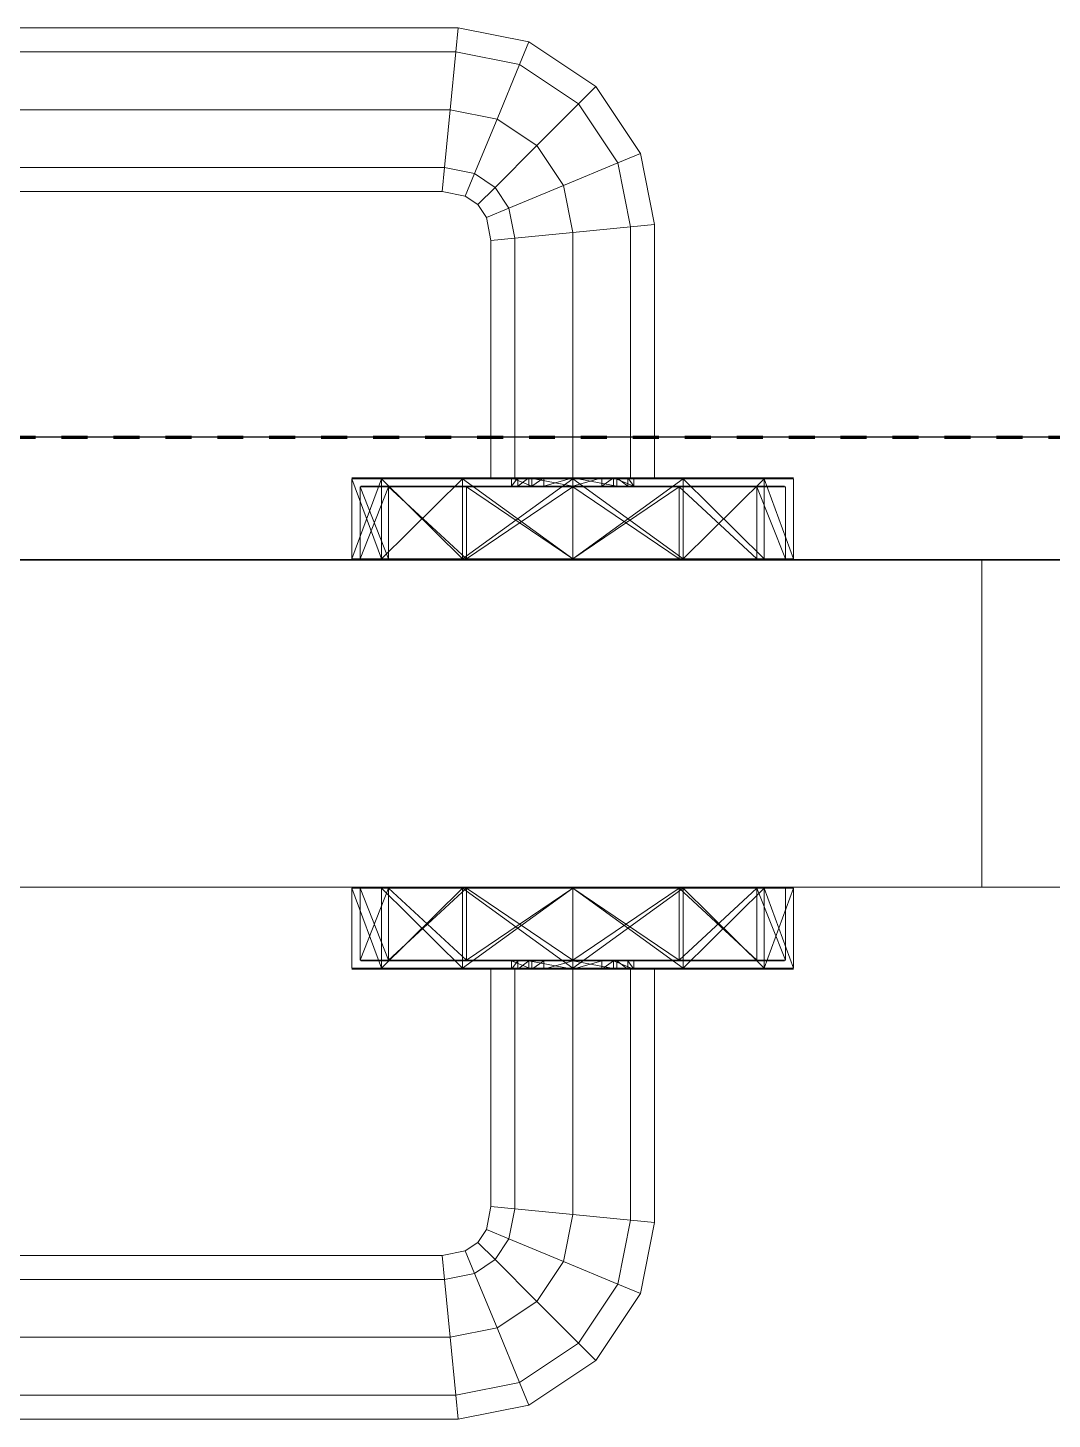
# Model space of a CAD drawing. Header units: millimetres. Extents: x -5300 to 98858, y -5196 to 93886.
# Drawn here: x 7495.4 to 7620.6, y 43045 to 43215 of the extents above; entities that cross this region are included whole.
import ezdxf

# ---------------------------------------------------------------- set-up
doc = ezdxf.new("R2010")
doc.units = ezdxf.units.MM
doc.linetypes.add('Штрих', pattern=[6.35, 3.175, -3.175])
doc.linetypes.add('Штрих_2_', pattern=[6.35, 3.175, -3.175])
for name, color, linetype, lineweight, true_color in [('_Разделитель помещений_', 4, 'Штрих', 70, 0x00ffff), ('Двери', 7, 'Continuous', 18, 0x7f7f7f), ('Стены', 7, 'Continuous', 18, 0x7f7f7f), ('Стены разрез', 7, 'Continuous', 50, 0x7f7f7f)]:
    doc.layers.add(name, color=color, linetype=linetype, lineweight=lineweight, true_color=true_color)

# ---------------------------------------------------------------- blocks, each defined once
blk = doc.blocks.new('СТВ_Перегородка_Кирпич 136938 - СТВ_Перегородка_Кирпич 2-246157-Подвал')
at = {"layer": 'Стены', "color": 254, "true_color": 0xd4d4d4}
blk.add_line((0, 43150), (12600, 43150), dxfattribs=at)
blk = doc.blocks.new('СТВ_Перегородка_Кирпич 136938 - СТВ_Перегородка_Кирпич 136938-246154-Подвал')
at = {"layer": 'Стены', "color": 254, "true_color": 0xd4d4d4}
for p, q in [((6900, 43165), (8600, 43165)), ((6900, 43150), (8600, 43150)), ((8600, 43150), (6900, 43150))]:
    blk.add_line(p, q, dxfattribs=at)
at = {"layer": 'Стены разрез', "color": 254, "lineweight": 25, "true_color": 0xd4d4d4}
for p, q in [((12615, 43165), (3230, 43165)), ((3230, 43150), (12615, 43150)), ((9250, 43150), (6250, 43150))]:
    blk.add_line(p, q, dxfattribs=at)
blk.add_blockref('СТВ_Перегородка_Кирпич 136938 - СТВ_Перегородка_Кирпич 2-246157-Подвал', (0, 0))
blk = doc.blocks.new('Дп-14 - Дп-14-246260-Подвал')
at = {"layer": 'Двери', "color": 254, "true_color": 0xd4d4d4}
for p, q in [((7466.02, 43215), (7547.98, 43215)), ((7547.98, 43215), (7466.02, 43215)), ((7547.7, 43212.07), (7547.98, 43215)), ((7547.98, 43215), (7547.7, 43212.07)), ((7547.98, 43215), (7547.7, 43212.07)), ((7547.7, 43212.07), (7547.98, 43215)), ((7547.98, 43215), (7556.64, 43213.28)), ((7556.64, 43213.28), (7547.98, 43215)), ((7555.5, 43210.52), (7556.64, 43213.28)), ((7556.64, 43213.28), (7555.5, 43210.52)), ((7556.64, 43213.28), (7555.5, 43210.52)), ((7555.5, 43210.52), (7556.64, 43213.28)), ((7556.64, 43213.28), (7564.82, 43207.82)), ((7564.82, 43207.82), (7556.64, 43213.28)), ((7547.7, 43212.07), (7466.3, 43212.07)), ((7466.3, 43212.07), (7547.7, 43212.07)), ((7466.3, 43212.07), (7547.7, 43212.07)), ((7547.7, 43212.07), (7466.3, 43212.07)), ((7547, 43205), (7547.7, 43212.07)), ((7547.7, 43212.07), (7547, 43205)), ((7547.7, 43212.07), (7547, 43205)), ((7547, 43205), (7547.7, 43212.07)), ((7555.5, 43210.52), (7547.7, 43212.07)), ((7547.7, 43212.07), (7555.5, 43210.52)), ((7547.7, 43212.07), (7555.5, 43210.52)), ((7555.5, 43210.52), (7547.7, 43212.07)), ((7552.74, 43203.86), (7555.5, 43210.52)), ((7555.5, 43210.52), (7552.74, 43203.86)), ((7555.5, 43210.52), (7552.74, 43203.86)), ((7552.74, 43203.86), (7555.5, 43210.52)), ((7562.7, 43205.7), (7555.5, 43210.52)), ((7555.5, 43210.52), (7562.7, 43205.7)), ((7555.5, 43210.52), (7562.7, 43205.7)), ((7562.7, 43205.7), (7555.5, 43210.52)), ((7562.7, 43205.7), (7564.82, 43207.82)), ((7564.82, 43207.82), (7562.7, 43205.7)), ((7564.82, 43207.82), (7562.7, 43205.7)), ((7562.7, 43205.7), (7564.82, 43207.82)), ((7564.82, 43207.82), (7570.28, 43199.64)), ((7570.28, 43199.64), (7564.82, 43207.82)), ((7557.61, 43200.61), (7562.7, 43205.7)), ((7562.7, 43205.7), (7557.61, 43200.61)), ((7562.7, 43205.7), (7557.61, 43200.61)), ((7557.61, 43200.61), (7562.7, 43205.7)), ((7567.52, 43198.5), (7562.7, 43205.7)), ((7562.7, 43205.7), (7567.52, 43198.5)), ((7562.7, 43205.7), (7567.52, 43198.5)), ((7567.52, 43198.5), (7562.7, 43205.7)), ((7547, 43205), (7467, 43205)), ((7467, 43205), (7547, 43205)), ((7467, 43205), (7547, 43205)), ((7547, 43205), (7467, 43205)), ((7546.3, 43197.93), (7547, 43205)), ((7547, 43205), (7546.3, 43197.93)), ((7547, 43205), (7546.3, 43197.93)), ((7546.3, 43197.93), (7547, 43205)), ((7552.74, 43203.86), (7547, 43205)), ((7547, 43205), (7552.74, 43203.86)), ((7547, 43205), (7552.74, 43203.86)), ((7552.74, 43203.86), (7547, 43205)), ((7549.98, 43197.2), (7552.74, 43203.86)), ((7552.74, 43203.86), (7549.98, 43197.2)), ((7552.74, 43203.86), (7549.98, 43197.2)), ((7549.98, 43197.2), (7552.74, 43203.86)), ((7557.61, 43200.61), (7552.74, 43203.86)), ((7552.74, 43203.86), (7557.61, 43200.61)), ((7552.74, 43203.86), (7557.61, 43200.61)), ((7557.61, 43200.61), (7552.74, 43203.86)), ((7552.51, 43195.51), (7557.61, 43200.61)), ((7557.61, 43200.61), (7552.51, 43195.51)), ((7557.61, 43200.61), (7552.51, 43195.51)), ((7552.51, 43195.51), (7557.61, 43200.61)), ((7560.86, 43195.74), (7557.61, 43200.61)), ((7557.61, 43200.61), (7560.86, 43195.74)), ((7557.61, 43200.61), (7560.86, 43195.74)), ((7560.86, 43195.74), (7557.61, 43200.61)), ((7567.52, 43198.5), (7570.28, 43199.64)), ((7570.28, 43199.64), (7567.52, 43198.5)), ((7570.28, 43199.64), (7567.52, 43198.5)), ((7567.52, 43198.5), (7570.28, 43199.64)), ((7570.28, 43199.64), (7572, 43190.98)), ((7572, 43190.98), (7570.28, 43199.64)), ((7546.3, 43197.93), (7467.7, 43197.93)), ((7467.7, 43197.93), (7546.3, 43197.93)), ((7467.7, 43197.93), (7546.3, 43197.93)), ((7546.3, 43197.93), (7467.7, 43197.93)), ((7546.02, 43195), (7546.3, 43197.93)), ((7546.3, 43197.93), (7546.02, 43195)), ((7546.3, 43197.93), (7546.02, 43195)), ((7546.02, 43195), (7546.3, 43197.93)), ((7549.98, 43197.2), (7546.3, 43197.93)), ((7546.3, 43197.93), (7549.98, 43197.2)), ((7546.3, 43197.93), (7549.98, 43197.2)), ((7549.98, 43197.2), (7546.3, 43197.93)), ((7548.84, 43194.44), (7549.98, 43197.2)), ((7549.98, 43197.2), (7548.84, 43194.44)), ((7549.98, 43197.2), (7548.84, 43194.44)), ((7548.84, 43194.44), (7549.98, 43197.2)), ((7552.51, 43195.51), (7549.98, 43197.2)), ((7549.98, 43197.2), (7552.51, 43195.51)), ((7549.98, 43197.2), (7552.51, 43195.51)), ((7552.51, 43195.51), (7549.98, 43197.2)), ((7560.86, 43195.74), (7567.52, 43198.5)), ((7567.52, 43198.5), (7560.86, 43195.74)), ((7567.52, 43198.5), (7560.86, 43195.74)), ((7560.86, 43195.74), (7567.52, 43198.5)), ((7569.07, 43190.7), (7567.52, 43198.5)), ((7567.52, 43198.5), (7569.07, 43190.7)), ((7567.52, 43198.5), (7569.07, 43190.7)), ((7569.07, 43190.7), (7567.52, 43198.5)), ((7550.4, 43193.4), (7552.51, 43195.51)), ((7552.51, 43195.51), (7550.4, 43193.4)), ((7552.51, 43195.51), (7550.4, 43193.4)), ((7550.4, 43193.4), (7552.51, 43195.51)), ((7554.2, 43192.98), (7552.51, 43195.51)), ((7552.51, 43195.51), (7554.2, 43192.98)), ((7552.51, 43195.51), (7554.2, 43192.98)), ((7554.2, 43192.98), (7552.51, 43195.51)), ((7554.2, 43192.98), (7560.86, 43195.74)), ((7560.86, 43195.74), (7554.2, 43192.98)), ((7560.86, 43195.74), (7554.2, 43192.98)), ((7554.2, 43192.98), (7560.86, 43195.74)), ((7562, 43190), (7560.86, 43195.74)), ((7560.86, 43195.74), (7562, 43190)), ((7560.86, 43195.74), (7562, 43190)), ((7562, 43190), (7560.86, 43195.74)), ((7546.02, 43195), (7467.98, 43195)), ((7467.98, 43195), (7546.02, 43195)), ((7548.84, 43194.44), (7546.02, 43195)), ((7546.02, 43195), (7548.84, 43194.44)), ((7550.4, 43193.4), (7548.84, 43194.44)), ((7548.84, 43194.44), (7550.4, 43193.4)), ((7551.44, 43191.84), (7550.4, 43193.4)), ((7550.4, 43193.4), (7551.44, 43191.84)), ((7551.44, 43191.84), (7554.2, 43192.98)), ((7554.2, 43192.98), (7551.44, 43191.84)), ((7554.2, 43192.98), (7551.44, 43191.84)), ((7551.44, 43191.84), (7554.2, 43192.98)), ((7554.93, 43189.3), (7554.2, 43192.98)), ((7554.2, 43192.98), (7554.93, 43189.3)), ((7554.2, 43192.98), (7554.93, 43189.3)), ((7554.93, 43189.3), (7554.2, 43192.98)), ((7552, 43189.02), (7551.44, 43191.84)), ((7551.44, 43191.84), (7552, 43189.02)), ((7562, 43190), (7569.07, 43190.7)), ((7569.07, 43190.7), (7562, 43190)), ((7569.07, 43190.7), (7562, 43190)), ((7562, 43190), (7569.07, 43190.7)), ((7569.07, 43190.7), (7572, 43190.98)), ((7572, 43190.98), (7569.07, 43190.7)), ((7572, 43190.98), (7569.07, 43190.7)), ((7569.07, 43190.7), (7572, 43190.98)), ((7569.07, 43160), (7569.07, 43190.7)), ((7569.07, 43190.7), (7569.07, 43160)), ((7569.07, 43190.7), (7569.07, 43160)), ((7569.07, 43160), (7569.07, 43190.7)), ((7572, 43190.98), (7572, 43160)), ((7572, 43160), (7572, 43190.98)), ((7552, 43189.02), (7554.93, 43189.3)), ((7554.93, 43189.3), (7552, 43189.02)), ((7554.93, 43189.3), (7552, 43189.02)), ((7552, 43189.02), (7554.93, 43189.3)), ((7552, 43160), (7552, 43189.02)), ((7552, 43189.02), (7552, 43160)), ((7554.93, 43189.3), (7562, 43190)), ((7562, 43190), (7554.93, 43189.3)), ((7562, 43190), (7554.93, 43189.3)), ((7554.93, 43189.3), (7562, 43190)), ((7554.93, 43160), (7554.93, 43189.3)), ((7554.93, 43189.3), (7554.93, 43160)), ((7554.93, 43189.3), (7554.93, 43160)), ((7554.93, 43160), (7554.93, 43189.3)), ((7562, 43160), (7562, 43190)), ((7562, 43190), (7562, 43160)), ((7562, 43190), (7562, 43160)), ((7562, 43160), (7562, 43190)), ((7538.62, 43160), (7535, 43160)), ((7535, 43160), (7538.62, 43160)), ((7535, 43160), (7548.5, 43160)), ((7538.62, 43159.9), (7535, 43159.9)), ((7538.62, 43159.9), (7535, 43159.9)), ((7535, 43150.1), (7535, 43159.9)), ((7538.62, 43159.9), (7535, 43150.1)), ((7538.62, 43150.1), (7535, 43159.9)), ((7538.62, 43159.9), (7535, 43159.9)), ((7535, 43159.9), (7538.62, 43159.9)), ((7535, 43159.9), (7535, 43150.1)), ((7538.62, 43159.9), (7535, 43150.1)), ((7535, 43159.9), (7538.62, 43150.1)), ((7538.7, 43160), (7535.1, 43160)), ((7538.7, 43160), (7535.1, 43160)), ((7557, 43160), (7535.1, 43160)), ((7557, 43160), (7535.1, 43160)), ((7557, 43160), (7535.1, 43160)), ((7548.5, 43160), (7538.62, 43160)), ((7538.62, 43160), (7548.5, 43160)), ((7538.62, 43160), (7548.5, 43160)), ((7548.5, 43159.9), (7538.62, 43159.9)), ((7548.5, 43159.9), (7538.62, 43159.9)), ((7548.5, 43159.9), (7538.62, 43150.1)), ((7548.5, 43150.1), (7538.62, 43159.9)), ((7538.62, 43150.1), (7538.62, 43159.9)), ((7538.62, 43150.1), (7538.62, 43159.9)), ((7548.5, 43159.9), (7538.62, 43159.9)), ((7548.5, 43159.9), (7538.62, 43159.9)), ((7548.5, 43159.9), (7538.62, 43150.1)), ((7548.5, 43159.9), (7538.62, 43150.1)), ((7538.62, 43159.9), (7538.62, 43150.1)), ((7538.62, 43159.9), (7538.62, 43150.1)), ((7548.55, 43160), (7538.7, 43160)), ((7548.55, 43160), (7538.7, 43160)), ((7557, 43160), (7538.7, 43160)), ((7554.53, 43160), (7538.7, 43160)), ((7555.28, 43160), (7538.7, 43160)), ((7538.7, 43160), (7557, 43160)), ((7557, 43160), (7538.7, 43160)), ((7562, 43160), (7548.5, 43160)), ((7562, 43160), (7548.5, 43160)), ((7575.5, 43160), (7548.5, 43160)), ((7575.5, 43160), (7548.5, 43160)), ((7575.5, 43160), (7548.5, 43160)), ((7548.5, 43160), (7548.5, 43160)), ((7562, 43159.9), (7548.5, 43159.9)), ((7562, 43159.9), (7548.5, 43159.9)), ((7562, 43159.9), (7548.5, 43150.1)), ((7562, 43150.1), (7548.5, 43159.9)), ((7548.5, 43150.1), (7548.5, 43159.9)), ((7548.5, 43150.1), (7548.5, 43159.9)), ((7562, 43159.9), (7548.5, 43159.9)), ((7562, 43159.9), (7548.5, 43159.9)), ((7562, 43150.1), (7548.5, 43159.9)), ((7548.5, 43159.9), (7548.5, 43150.1)), ((7562, 43159.9), (7548.5, 43150.1)), ((7548.5, 43159.9), (7548.5, 43150.1)), ((7562, 43160), (7548.55, 43160)), ((7562, 43160), (7548.55, 43160)), ((7548.55, 43160), (7557, 43160)), ((7548.55, 43160), (7557, 43160)), ((7548.55, 43160), (7558.46, 43160)), ((7556.62, 43160), (7548.55, 43160)), ((7555.28, 43160), (7548.55, 43160)), ((7554.93, 43160), (7552, 43160)), ((7552, 43160), (7554.93, 43160)), ((7554.53, 43159), (7554.53, 43160)), ((7554.53, 43160), (7555.28, 43160)), ((7554.53, 43160), (7557, 43160)), ((7554.53, 43159), (7555.28, 43160)), ((7557, 43159), (7554.53, 43160)), ((7554.53, 43160), (7557, 43160)), ((7562, 43160), (7554.93, 43160)), ((7554.93, 43160), (7562, 43160)), ((7556.62, 43160), (7555.28, 43160)), ((7555.28, 43159), (7556.62, 43160)), ((7555.28, 43159), (7555.28, 43160)), ((7562, 43160), (7556.62, 43160)), ((7562, 43159), (7556.62, 43160)), ((7556.62, 43159), (7556.62, 43160)), ((7562, 43160), (7556.62, 43160)), ((7557, 43160), (7558.46, 43160)), ((7557, 43160), (7557, 43159)), ((7557, 43159), (7557, 43160)), ((7557, 43160), (7557, 43160)), ((7557, 43160), (7557, 43159)), ((7557, 43160), (7557, 43160)), ((7557, 43160), (7557, 43159)), ((7558.46, 43160), (7557, 43159)), ((7557, 43159), (7557, 43160)), ((7557, 43159), (7557, 43160)), ((7557, 43159), (7557, 43160)), ((7557, 43160), (7557, 43159)), ((7557, 43160), (7557, 43160)), ((7557, 43160), (7557, 43160)), ((7557, 43159), (7557, 43160)), ((7557, 43159), (7557, 43160)), ((7557, 43159), (7557, 43160)), ((7557, 43160), (7557, 43160)), ((7562, 43160), (7558.46, 43160)), ((7562, 43160), (7558.46, 43160)), ((7562, 43160), (7558.46, 43159)), ((7558.46, 43160), (7558.46, 43159)), ((7575.45, 43160), (7562, 43160)), ((7575.45, 43160), (7562, 43160)), ((7567.38, 43160), (7562, 43160)), ((7562, 43160), (7565.54, 43160)), ((7567.38, 43159), (7562, 43160)), ((7562, 43159), (7562, 43160)), ((7567.38, 43160), (7562, 43160)), ((7562, 43160), (7562, 43160)), ((7562, 43160), (7565.54, 43160)), ((7562, 43160), (7562, 43159)), ((7565.54, 43160), (7562, 43159)), ((7562, 43160), (7562, 43160)), ((7562, 43160), (7575.5, 43160)), ((7575.5, 43160), (7562, 43160)), ((7569.07, 43160), (7562, 43160)), ((7562, 43160), (7569.07, 43160)), ((7575.5, 43159.9), (7562, 43159.9)), ((7575.5, 43159.9), (7562, 43159.9)), ((7575.5, 43150.1), (7562, 43159.9)), ((7575.5, 43159.9), (7562, 43150.1)), ((7562, 43150.1), (7562, 43159.9)), ((7562, 43150.1), (7562, 43159.9)), ((7575.5, 43159.9), (7562, 43159.9)), ((7575.5, 43159.9), (7562, 43159.9)), ((7562, 43159.9), (7562, 43150.1)), ((7562, 43159.9), (7575.5, 43150.1)), ((7575.5, 43159.9), (7562, 43150.1)), ((7562, 43159.9), (7562, 43150.1)), ((7567, 43160), (7565.54, 43160)), ((7567, 43160), (7565.54, 43159)), ((7575.45, 43160), (7565.54, 43160)), ((7565.54, 43160), (7565.54, 43159)), ((7567, 43159), (7567, 43160)), ((7569.47, 43160), (7567, 43160)), ((7567, 43160), (7567, 43159)), ((7569.47, 43159), (7567, 43160)), ((7567, 43159), (7567, 43160)), ((7567, 43159), (7567, 43160)), ((7567, 43159), (7567, 43160)), ((7569.47, 43160), (7567, 43160)), ((7567, 43160), (7567, 43160)), ((7567, 43160), (7567, 43160)), ((7567, 43160), (7585.3, 43160)), ((7567, 43160), (7588.9, 43160)), ((7567, 43160), (7567, 43160)), ((7567, 43160), (7567, 43159)), ((7567, 43160), (7588.9, 43160)), ((7567, 43160), (7567, 43160)), ((7567, 43160), (7567, 43159)), ((7567, 43160), (7567, 43159)), ((7567, 43160), (7588.9, 43160)), ((7567, 43160), (7585.3, 43160)), ((7567, 43160), (7567, 43160)), ((7567, 43160), (7567, 43159)), ((7567, 43160), (7567, 43159)), ((7567, 43160), (7567, 43159)), ((7567, 43160), (7585.3, 43160)), ((7567, 43160), (7575.45, 43160)), ((7567, 43160), (7575.45, 43160)), ((7567.38, 43160), (7568.72, 43160)), ((7568.72, 43159), (7567.38, 43160)), ((7567.38, 43159), (7567.38, 43160)), ((7567.38, 43160), (7575.45, 43160)), ((7569.47, 43160), (7568.72, 43160)), ((7569.47, 43159), (7568.72, 43160)), ((7568.72, 43159), (7568.72, 43160)), ((7568.72, 43160), (7575.45, 43160)), ((7568.72, 43160), (7585.3, 43160)), ((7572, 43160), (7569.07, 43160)), ((7569.07, 43160), (7572, 43160)), ((7569.47, 43159), (7569.47, 43160)), ((7569.47, 43160), (7585.3, 43160)), ((7575.45, 43160), (7585.3, 43160)), ((7585.3, 43160), (7575.45, 43160)), ((7575.5, 43160), (7585.38, 43160)), ((7585.38, 43160), (7575.5, 43160)), ((7575.5, 43160), (7589, 43160)), ((7575.5, 43160), (7585.38, 43160)), ((7575.5, 43160), (7575.5, 43160)), ((7585.38, 43159.9), (7575.5, 43159.9)), ((7585.38, 43159.9), (7575.5, 43159.9)), ((7575.5, 43150.1), (7575.5, 43159.9)), ((7585.38, 43150.1), (7575.5, 43159.9)), ((7585.38, 43159.9), (7575.5, 43150.1)), ((7575.5, 43150.1), (7575.5, 43159.9)), ((7575.5, 43159.9), (7585.38, 43159.9)), ((7585.38, 43159.9), (7575.5, 43159.9)), ((7575.5, 43159.9), (7575.5, 43150.1)), ((7575.5, 43150.1), (7585.38, 43159.9)), ((7585.38, 43159.9), (7575.5, 43150.1)), ((7575.5, 43159.9), (7575.5, 43150.1)), ((7585.3, 43160), (7588.9, 43160)), ((7588.9, 43160), (7585.3, 43160)), ((7585.38, 43160), (7589, 43160)), ((7589, 43160), (7585.38, 43160)), ((7585.38, 43159.9), (7589, 43159.9)), ((7589, 43159.9), (7585.38, 43159.9)), ((7585.38, 43150.1), (7585.38, 43159.9)), ((7585.38, 43159.9), (7589, 43150.1)), ((7589, 43150.1), (7585.38, 43159.9)), ((7585.38, 43150.1), (7585.38, 43159.9)), ((7585.38, 43159.9), (7589, 43159.9)), ((7589, 43159.9), (7585.38, 43159.9)), ((7585.38, 43159.9), (7585.38, 43150.1)), ((7585.38, 43159.9), (7589, 43150.1)), ((7589, 43150.1), (7585.38, 43159.9)), ((7585.38, 43159.9), (7585.38, 43150.1)), ((7589, 43150.1), (7589, 43159.9)), ((7589, 43159.9), (7589, 43150.1)), ((7539.48, 43158.9), (7536, 43158.9)), ((7539.48, 43158.9), (7536, 43158.9)), ((7536, 43158.9), (7536, 43150.1)), ((7539.48, 43158.9), (7536, 43150.1)), ((7539.48, 43150.1), (7536, 43158.9)), ((7539.57, 43159), (7536.1, 43159)), ((7539.57, 43159), (7536.1, 43159)), ((7557, 43159), (7536.1, 43159)), ((7557, 43159), (7536.1, 43159)), ((7557, 43159), (7536.1, 43159)), ((7549, 43158.9), (7539.48, 43158.9)), ((7549, 43158.9), (7539.48, 43158.9)), ((7549, 43150.1), (7539.48, 43158.9)), ((7549, 43150.1), (7539.48, 43158.9)), ((7539.48, 43158.9), (7539.48, 43150.1)), ((7539.48, 43158.9), (7539.48, 43150.1)), ((7549.05, 43159), (7539.57, 43159)), ((7549.05, 43159), (7539.57, 43159)), ((7555.28, 43159), (7539.57, 43159)), ((7557, 43159), (7539.57, 43159)), ((7554.53, 43159), (7539.57, 43159)), ((7539.57, 43159), (7557, 43159)), ((7557, 43159), (7539.57, 43159)), ((7562, 43158.9), (7549, 43158.9)), ((7562, 43158.9), (7549, 43158.9)), ((7562, 43158.9), (7549, 43150.1)), ((7562, 43150.1), (7549, 43158.9)), ((7549, 43158.9), (7549, 43150.1)), ((7549, 43158.9), (7549, 43150.1)), ((7562, 43159), (7549.05, 43159)), ((7562, 43159), (7549.05, 43159)), ((7556.62, 43159), (7549.05, 43159)), ((7549.05, 43159), (7555.28, 43159)), ((7558.46, 43159), (7549.05, 43159)), ((7557, 43159), (7549.05, 43159)), ((7557, 43159), (7549.05, 43159)), ((7555.28, 43159), (7554.53, 43159)), ((7554.53, 43159), (7557, 43159)), ((7554.53, 43159), (7557, 43159)), ((7556.62, 43159), (7555.28, 43159)), ((7562, 43159), (7556.62, 43159)), ((7562, 43159), (7556.62, 43159)), ((7558.46, 43159), (7557, 43159)), ((7557, 43159), (7557, 43159)), ((7557, 43159), (7557, 43159)), ((7557, 43159), (7557, 43159)), ((7557, 43159), (7557, 43159)), ((7557, 43159), (7557, 43159)), ((7562, 43159), (7558.46, 43159)), ((7562, 43159), (7558.46, 43159)), ((7574.95, 43159), (7562, 43159)), ((7574.95, 43159), (7562, 43159)), ((7567.38, 43159), (7562, 43159)), ((7565.54, 43159), (7562, 43159)), ((7567.38, 43159), (7562, 43159)), ((7562, 43159), (7562, 43159)), ((7565.54, 43159), (7562, 43159)), ((7562, 43159), (7562, 43159)), ((7575, 43158.9), (7562, 43158.9)), ((7575, 43158.9), (7562, 43158.9)), ((7575, 43158.9), (7562, 43150.1)), ((7562, 43158.9), (7562, 43150.1)), ((7562, 43158.9), (7562, 43150.1)), ((7562, 43158.9), (7575, 43150.1)), ((7567, 43159), (7565.54, 43159)), ((7565.54, 43159), (7574.95, 43159)), ((7569.47, 43159), (7567, 43159)), ((7569.47, 43159), (7567, 43159)), ((7567, 43159), (7567, 43159)), ((7567, 43159), (7584.43, 43159)), ((7567, 43159), (7567, 43159)), ((7567, 43159), (7587.9, 43159)), ((7567, 43159), (7567, 43159)), ((7567, 43159), (7574.95, 43159)), ((7567, 43159), (7567, 43159)), ((7567, 43159), (7574.95, 43159)), ((7567, 43159), (7584.43, 43159)), ((7567, 43159), (7567, 43159)), ((7567, 43159), (7587.9, 43159)), ((7567, 43159), (7584.43, 43159)), ((7567, 43159), (7587.9, 43159)), ((7568.72, 43159), (7567.38, 43159)), ((7574.95, 43159), (7567.38, 43159)), ((7569.47, 43159), (7568.72, 43159)), ((7584.43, 43159), (7568.72, 43159)), ((7574.95, 43159), (7568.72, 43159)), ((7569.47, 43159), (7584.43, 43159)), ((7584.43, 43159), (7574.95, 43159)), ((7574.95, 43159), (7584.43, 43159)), ((7575, 43158.9), (7584.52, 43158.9)), ((7575, 43158.9), (7584.52, 43158.9)), ((7575, 43158.9), (7584.52, 43150.1)), ((7575, 43158.9), (7575, 43150.1)), ((7575, 43158.9), (7575, 43150.1)), ((7575, 43158.9), (7584.52, 43150.1)), ((7584.43, 43159), (7587.9, 43159)), ((7587.9, 43159), (7584.43, 43159)), ((7584.52, 43158.9), (7588, 43158.9)), ((7588, 43158.9), (7584.52, 43158.9)), ((7584.52, 43158.9), (7584.52, 43150.1)), ((7584.52, 43158.9), (7588, 43150.1)), ((7588, 43150.1), (7584.52, 43158.9)), ((7584.52, 43158.9), (7584.52, 43150.1)), ((7588, 43158.9), (7588, 43150.1)), ((6900, 43150), (8600, 43150)), ((8600, 43150), (6900, 43150)), ((8512, 43150), (6988, 43150)), ((6988, 43150), (8512, 43150)), ((6988, 43150), (7612, 43150)), ((6988, 43150), (7612, 43150)), ((7612, 43150), (6988, 43150)), ((7612, 43150), (6988, 43150)), ((7538.62, 43150.1), (7535, 43150.1)), ((7538.62, 43150.1), (7535, 43150.1)), ((7538.62, 43150.1), (7535, 43150.1)), ((7535, 43150.1), (7538.62, 43150.1)), ((7538.62, 43150), (7535, 43150)), ((7535, 43150), (7538.62, 43150)), ((7548.5, 43150), (7535, 43150)), ((7538.7, 43150), (7535.1, 43150)), ((7538.7, 43150), (7535.1, 43150)), ((7539.4, 43150), (7535.1, 43150)), ((7539.4, 43150), (7535.1, 43150)), ((7535.9, 43150), (7535.1, 43150)), ((7539.4, 43150), (7535.9, 43150)), ((7539.4, 43150), (7535.9, 43150)), ((7539.48, 43150.1), (7536, 43150.1)), ((7539.48, 43150.1), (7536, 43150.1)), ((7548.5, 43150.1), (7538.62, 43150.1)), ((7548.5, 43150.1), (7538.62, 43150.1)), ((7548.5, 43150.1), (7538.62, 43150.1)), ((7548.5, 43150.1), (7538.62, 43150.1)), ((7548.5, 43150), (7538.62, 43150)), ((7538.62, 43150), (7548.5, 43150)), ((7548.5, 43150), (7538.62, 43150)), ((7548.55, 43150), (7538.7, 43150)), ((7548.55, 43150), (7538.7, 43150)), ((7548.95, 43150), (7538.7, 43150)), ((7539.4, 43150), (7538.7, 43150)), ((7539.4, 43150), (7538.7, 43150)), ((7548.95, 43150), (7539.4, 43150)), ((7548.95, 43150), (7539.4, 43150)), ((7548.55, 43150), (7539.4, 43150)), ((7549, 43150.1), (7539.48, 43150.1)), ((7549, 43150.1), (7539.48, 43150.1)), ((7562, 43150.1), (7548.5, 43150.1)), ((7562, 43150.1), (7548.5, 43150.1)), ((7562, 43150.1), (7548.5, 43150.1)), ((7562, 43150.1), (7548.5, 43150.1)), ((7562, 43150), (7548.5, 43150)), ((7548.5, 43150), (7562, 43150)), ((7548.5, 43150), (7548.5, 43150)), ((7548.5, 43150), (7575.5, 43150)), ((7548.5, 43150), (7575.5, 43150)), ((7548.5, 43150), (7575.5, 43150)), ((7562, 43150), (7548.55, 43150)), ((7562, 43150), (7548.55, 43150)), ((7548.95, 43150), (7548.55, 43150)), ((7548.95, 43150), (7548.55, 43150)), ((7562, 43150), (7548.95, 43150)), ((7562, 43150), (7548.95, 43150)), ((7562, 43150), (7548.95, 43150)), ((7562, 43150), (7548.95, 43150)), ((7562, 43150.1), (7549, 43150.1)), ((7562, 43150.1), (7549, 43150.1)), ((7575, 43150.1), (7562, 43150.1)), ((7575.5, 43150.1), (7562, 43150.1)), ((7575.5, 43150.1), (7562, 43150.1)), ((7562, 43150.1), (7575, 43150.1)), ((7562, 43150.1), (7575.5, 43150.1)), ((7575.5, 43150.1), (7562, 43150.1)), ((7575.05, 43150), (7562, 43150)), ((7575.45, 43150), (7562, 43150)), ((7575.05, 43150), (7562, 43150)), ((7575.45, 43150), (7562, 43150)), ((7575.05, 43150), (7562, 43150)), ((7562, 43150), (7562, 43150)), ((7575.05, 43150), (7562, 43150)), ((7562, 43150), (7562, 43150)), ((7562, 43150), (7575.5, 43150)), ((7562, 43150), (7575.5, 43150)), ((7584.52, 43150.1), (7575, 43150.1)), ((7575, 43150.1), (7584.52, 43150.1)), ((7575.05, 43150), (7584.6, 43150)), ((7584.6, 43150), (7575.05, 43150)), ((7575.05, 43150), (7585.3, 43150)), ((7575.05, 43150), (7575.45, 43150)), ((7585.3, 43150), (7575.05, 43150)), ((7575.05, 43150), (7575.45, 43150)), ((7585.3, 43150), (7575.45, 43150)), ((7585.3, 43150), (7575.45, 43150)), ((7575.5, 43150.1), (7585.38, 43150.1)), ((7585.38, 43150.1), (7575.5, 43150.1)), ((7575.5, 43150.1), (7585.38, 43150.1)), ((7585.38, 43150.1), (7575.5, 43150.1)), ((7575.5, 43150), (7585.38, 43150)), ((7585.38, 43150), (7575.5, 43150)), ((7575.5, 43150), (7575.5, 43150)), ((7585.38, 43150), (7575.5, 43150)), ((7589, 43150), (7575.5, 43150)), ((7584.52, 43150.1), (7588, 43150.1)), ((7588, 43150.1), (7584.52, 43150.1)), ((7584.6, 43150), (7588.1, 43150)), ((7588.1, 43150), (7584.6, 43150)), ((7584.6, 43150), (7585.3, 43150)), ((7584.6, 43150), (7588.9, 43150)), ((7588.9, 43150), (7584.6, 43150)), ((7584.6, 43150), (7585.3, 43150)), ((7585.3, 43150), (7588.9, 43150)), ((7588.9, 43150), (7585.3, 43150)), ((7585.38, 43150.1), (7589, 43150.1)), ((7589, 43150.1), (7585.38, 43150.1)), ((7585.38, 43150.1), (7589, 43150.1)), ((7589, 43150.1), (7585.38, 43150.1)), ((7585.38, 43150), (7589, 43150)), ((7589, 43150), (7585.38, 43150)), ((7588.1, 43150), (7588.9, 43150)), ((7612, 43110), (7612, 43150)), ((7612, 43150), (8512, 43150)), ((7612, 43150), (7612, 43110)), ((7612, 43110), (7612, 43150)), ((7612, 43150), (7612, 43150)), ((8512, 43150), (7612, 43150)), ((7612, 43150), (7612, 43150)), ((7612, 43150), (8512, 43150)), ((7612, 43150), (7612, 43110)), ((8512, 43150), (7612, 43150)), ((7612, 43150), (7612, 43110)), ((7612, 43150), (7612, 43150)), ((7612, 43150), (7612, 43150)), ((7612, 43150), (7612, 43110)), ((7612, 43110), (7612, 43150)), ((7612, 43110), (7612, 43150)), ((8512, 43110), (6988, 43110)), ((6988, 43110), (8512, 43110)), ((7612, 43110), (6988, 43110)), ((6988, 43110), (7612, 43110)), ((7612, 43110), (6988, 43110)), ((6988, 43110), (7612, 43110)), ((8500, 43110), (7000, 43110)), ((7000, 43110), (8500, 43110)), ((7538.62, 43110), (7535, 43110)), ((7535, 43110), (7538.62, 43110)), ((7535, 43110), (7548.5, 43110)), ((7538.62, 43109.9), (7535, 43109.9)), ((7538.62, 43109.9), (7535, 43109.9)), ((7535, 43109.9), (7535, 43100.1)), ((7538.62, 43100.1), (7535, 43109.9)), ((7538.62, 43100.1), (7535, 43109.9)), ((7538.62, 43109.9), (7535, 43109.9)), ((7535, 43109.9), (7538.62, 43109.9)), ((7535, 43109.9), (7535, 43100.1)), ((7538.62, 43100.1), (7535, 43109.9)), ((7535, 43109.9), (7538.62, 43100.1)), ((7538.7, 43110), (7535.1, 43110)), ((7538.7, 43110), (7535.1, 43110)), ((7539.4, 43110), (7535.1, 43110)), ((7539.4, 43110), (7535.1, 43110)), ((7535.9, 43110), (7535.1, 43110)), ((7539.4, 43110), (7535.9, 43110)), ((7539.4, 43110), (7535.9, 43110)), ((7539.48, 43109.9), (7536, 43109.9)), ((7539.48, 43109.9), (7536, 43109.9)), ((7536, 43109.9), (7536, 43101.1)), ((7539.48, 43109.9), (7536, 43101.1)), ((7539.48, 43101.1), (7536, 43109.9)), ((7548.5, 43110), (7538.62, 43110)), ((7538.62, 43110), (7548.5, 43110)), ((7538.62, 43110), (7548.5, 43110)), ((7548.5, 43109.9), (7538.62, 43109.9)), ((7548.5, 43109.9), (7538.62, 43109.9)), ((7548.5, 43100.1), (7538.62, 43109.9)), ((7548.5, 43109.9), (7538.62, 43100.1)), ((7538.62, 43109.9), (7538.62, 43100.1)), ((7538.62, 43100.1), (7538.62, 43109.9)), ((7548.5, 43109.9), (7538.62, 43109.9)), ((7538.62, 43109.9), (7548.5, 43109.9)), ((7548.5, 43100.1), (7538.62, 43109.9)), ((7538.62, 43109.9), (7538.62, 43100.1)), ((7538.62, 43109.9), (7538.62, 43100.1)), ((7538.62, 43100.1), (7548.5, 43109.9)), ((7548.55, 43110), (7538.7, 43110)), ((7548.55, 43110), (7538.7, 43110)), ((7548.95, 43110), (7538.7, 43110)), ((7539.4, 43110), (7538.7, 43110)), ((7538.7, 43110), (7539.4, 43110)), ((7548.95, 43110), (7539.4, 43110)), ((7548.95, 43110), (7539.4, 43110)), ((7548.55, 43110), (7539.4, 43110)), ((7549, 43109.9), (7539.48, 43109.9)), ((7549, 43109.9), (7539.48, 43109.9)), ((7549, 43109.9), (7539.48, 43101.1)), ((7549, 43101.1), (7539.48, 43109.9)), ((7539.48, 43109.9), (7539.48, 43101.1)), ((7539.48, 43101.1), (7539.48, 43109.9)), ((7562, 43110), (7548.5, 43110)), ((7562, 43110), (7548.5, 43110)), ((7575.5, 43110), (7548.5, 43110)), ((7575.5, 43110), (7548.5, 43110)), ((7575.5, 43110), (7548.5, 43110)), ((7548.5, 43110), (7548.5, 43110)), ((7562, 43109.9), (7548.5, 43109.9)), ((7562, 43109.9), (7548.5, 43109.9)), ((7562, 43100.1), (7548.5, 43109.9)), ((7562, 43109.9), (7548.5, 43100.1)), ((7548.5, 43109.9), (7548.5, 43100.1)), ((7548.5, 43100.1), (7548.5, 43109.9)), ((7562, 43109.9), (7548.5, 43109.9)), ((7548.5, 43109.9), (7562, 43109.9)), ((7562, 43109.9), (7548.5, 43100.1)), ((7548.5, 43109.9), (7548.5, 43100.1)), ((7548.5, 43109.9), (7548.5, 43100.1)), ((7548.5, 43100.1), (7562, 43109.9)), ((7562, 43110), (7548.55, 43110)), ((7562, 43110), (7548.55, 43110)), ((7548.95, 43110), (7548.55, 43110)), ((7548.55, 43110), (7548.95, 43110)), ((7562, 43110), (7548.95, 43110)), ((7562, 43110), (7548.95, 43110)), ((7562, 43110), (7548.95, 43110)), ((7562, 43110), (7548.95, 43110)), ((7562, 43109.9), (7549, 43109.9)), ((7562, 43109.9), (7549, 43109.9)), ((7562, 43109.9), (7549, 43101.1)), ((7562, 43101.1), (7549, 43109.9)), ((7549, 43109.9), (7549, 43101.1)), ((7549, 43101.1), (7549, 43109.9)), ((7575.05, 43110), (7562, 43110)), ((7575.45, 43110), (7562, 43110)), ((7575.45, 43110), (7562, 43110)), ((7575.05, 43110), (7562, 43110)), ((7575.05, 43110), (7562, 43110)), ((7562, 43110), (7562, 43110)), ((7575.05, 43110), (7562, 43110)), ((7562, 43110), (7562, 43110)), ((7562, 43110), (7575.5, 43110)), ((7575.5, 43110), (7562, 43110)), ((7575.5, 43109.9), (7562, 43109.9)), ((7575, 43109.9), (7562, 43109.9)), ((7575, 43109.9), (7562, 43109.9)), ((7575.5, 43109.9), (7562, 43109.9)), ((7575.5, 43100.1), (7562, 43109.9)), ((7562, 43109.9), (7562, 43100.1)), ((7575, 43101.1), (7562, 43109.9)), ((7575, 43109.9), (7562, 43101.1)), ((7562, 43109.9), (7562, 43101.1)), ((7575.5, 43109.9), (7562, 43100.1)), ((7562, 43100.1), (7562, 43109.9)), ((7562, 43101.1), (7562, 43109.9)), ((7575.5, 43109.9), (7562, 43109.9)), ((7562, 43109.9), (7575.5, 43109.9)), ((7575.5, 43109.9), (7562, 43100.1)), ((7562, 43109.9), (7562, 43100.1)), ((7562, 43109.9), (7562, 43100.1)), ((7562, 43100.1), (7575.5, 43109.9)), ((7575, 43109.9), (7584.52, 43109.9)), ((7584.52, 43109.9), (7575, 43109.9)), ((7575, 43101.1), (7575, 43109.9)), ((7575, 43109.9), (7584.52, 43101.1)), ((7584.52, 43109.9), (7575, 43101.1)), ((7575, 43109.9), (7575, 43101.1)), ((7575.05, 43110), (7584.6, 43110)), ((7584.6, 43110), (7575.05, 43110)), ((7575.05, 43110), (7575.45, 43110)), ((7575.05, 43110), (7585.3, 43110)), ((7585.3, 43110), (7575.05, 43110)), ((7575.45, 43110), (7575.05, 43110)), ((7575.45, 43110), (7585.3, 43110)), ((7585.3, 43110), (7575.45, 43110)), ((7575.5, 43110), (7585.38, 43110)), ((7585.38, 43110), (7575.5, 43110)), ((7575.5, 43110), (7589, 43110)), ((7575.5, 43110), (7585.38, 43110)), ((7575.5, 43110), (7575.5, 43110)), ((7575.5, 43109.9), (7585.38, 43109.9)), ((7575.5, 43109.9), (7585.38, 43109.9)), ((7575.5, 43109.9), (7575.5, 43100.1)), ((7575.5, 43109.9), (7585.38, 43100.1)), ((7575.5, 43109.9), (7575.5, 43100.1)), ((7575.5, 43100.1), (7585.38, 43109.9)), ((7575.5, 43109.9), (7585.38, 43109.9)), ((7575.5, 43109.9), (7585.38, 43109.9)), ((7575.5, 43100.1), (7575.5, 43109.9)), ((7575.5, 43109.9), (7585.38, 43100.1)), ((7575.5, 43109.9), (7575.5, 43100.1)), ((7575.5, 43100.1), (7585.38, 43109.9)), ((7584.52, 43109.9), (7588, 43109.9)), ((7588, 43109.9), (7584.52, 43109.9)), ((7584.52, 43109.9), (7584.52, 43101.1)), ((7584.52, 43109.9), (7588, 43101.1)), ((7588, 43101.1), (7584.52, 43109.9)), ((7584.52, 43109.9), (7584.52, 43101.1)), ((7584.6, 43110), (7588.1, 43110)), ((7588.1, 43110), (7584.6, 43110)), ((7585.3, 43110), (7584.6, 43110)), ((7584.6, 43110), (7588.9, 43110)), ((7588.9, 43110), (7584.6, 43110)), ((7585.3, 43110), (7584.6, 43110)), ((7585.3, 43110), (7588.9, 43110)), ((7588.9, 43110), (7585.3, 43110)), ((7585.38, 43110), (7589, 43110)), ((7589, 43110), (7585.38, 43110)), ((7585.38, 43109.9), (7589, 43109.9)), ((7589, 43109.9), (7585.38, 43109.9)), ((7585.38, 43100.1), (7585.38, 43109.9)), ((7585.38, 43100.1), (7589, 43109.9)), ((7589, 43100.1), (7585.38, 43109.9)), ((7585.38, 43109.9), (7585.38, 43100.1)), ((7585.38, 43109.9), (7589, 43109.9)), ((7589, 43109.9), (7585.38, 43109.9)), ((7585.38, 43100.1), (7585.38, 43109.9)), ((7585.38, 43100.1), (7589, 43109.9)), ((7589, 43100.1), (7585.38, 43109.9)), ((7585.38, 43109.9), (7585.38, 43100.1)), ((7588, 43109.9), (7588, 43101.1)), ((7588.9, 43110), (7588.1, 43110)), ((7589, 43100.1), (7589, 43109.9)), ((7589, 43100.1), (7589, 43109.9)), ((8512, 43110), (7612, 43110)), ((8512, 43110), (7612, 43110)), ((7612, 43110), (7612, 43110)), ((7612, 43110), (8512, 43110)), ((7612, 43110), (7612, 43110)), ((7612, 43110), (8512, 43110)), ((7612, 43110), (7612, 43110)), ((7612, 43110), (7612, 43110)), ((7539.48, 43101.1), (7536, 43101.1)), ((7539.48, 43101.1), (7536, 43101.1)), ((7539.57, 43101), (7536.1, 43101)), ((7539.57, 43101), (7536.1, 43101)), ((7557, 43101), (7536.1, 43101)), ((7557, 43101), (7536.1, 43101)), ((7557, 43101), (7536.1, 43101)), ((7549, 43101.1), (7539.48, 43101.1)), ((7549, 43101.1), (7539.48, 43101.1)), ((7549.05, 43101), (7539.57, 43101)), ((7549.05, 43101), (7539.57, 43101)), ((7557, 43101), (7539.57, 43101)), ((7554.53, 43101), (7539.57, 43101)), ((7555.28, 43101), (7539.57, 43101)), ((7539.57, 43101), (7557, 43101)), ((7557, 43101), (7539.57, 43101)), ((7562, 43101.1), (7549, 43101.1)), ((7562, 43101.1), (7549, 43101.1)), ((7562, 43101), (7549.05, 43101)), ((7562, 43101), (7549.05, 43101)), ((7549.05, 43101), (7557, 43101)), ((7549.05, 43101), (7557, 43101)), ((7549.05, 43101), (7558.46, 43101)), ((7556.62, 43101), (7549.05, 43101)), ((7555.28, 43101), (7549.05, 43101)), ((7554.53, 43100), (7554.53, 43101)), ((7554.53, 43101), (7555.28, 43101)), ((7554.53, 43101), (7557, 43101)), ((7554.53, 43100), (7555.28, 43101)), ((7557, 43100), (7554.53, 43101)), ((7554.53, 43101), (7557, 43101)), ((7556.62, 43101), (7555.28, 43101)), ((7555.28, 43100), (7556.62, 43101)), ((7555.28, 43100), (7555.28, 43101)), ((7562, 43101), (7556.62, 43101)), ((7562, 43100), (7556.62, 43101)), ((7556.62, 43100), (7556.62, 43101)), ((7562, 43101), (7556.62, 43101)), ((7557, 43101), (7558.46, 43101)), ((7557, 43101), (7557, 43100)), ((7557, 43100), (7557, 43101)), ((7557, 43101), (7557, 43101)), ((7557, 43101), (7557, 43100)), ((7557, 43101), (7557, 43101)), ((7557, 43101), (7557, 43100)), ((7558.46, 43101), (7557, 43100)), ((7557, 43100), (7557, 43101)), ((7557, 43100), (7557, 43101)), ((7557, 43100), (7557, 43101)), ((7557, 43101), (7557, 43100)), ((7557, 43101), (7557, 43101)), ((7557, 43101), (7557, 43101)), ((7557, 43100), (7557, 43101)), ((7557, 43100), (7557, 43101)), ((7557, 43100), (7557, 43101)), ((7557, 43101), (7557, 43101)), ((7562, 43101), (7558.46, 43101)), ((7562, 43101), (7558.46, 43101)), ((7562, 43101), (7558.46, 43100)), ((7558.46, 43101), (7558.46, 43100)), ((7575, 43101.1), (7562, 43101.1)), ((7575, 43101.1), (7562, 43101.1)), ((7574.95, 43101), (7562, 43101)), ((7574.95, 43101), (7562, 43101)), ((7567.38, 43101), (7562, 43101)), ((7562, 43101), (7565.54, 43101)), ((7567.38, 43100), (7562, 43101)), ((7562, 43100), (7562, 43101)), ((7567.38, 43101), (7562, 43101)), ((7562, 43101), (7562, 43101)), ((7562, 43101), (7565.54, 43101)), ((7562, 43101), (7562, 43100)), ((7565.54, 43101), (7562, 43100)), ((7562, 43101), (7562, 43101)), ((7567, 43101), (7565.54, 43101)), ((7567, 43101), (7565.54, 43100)), ((7574.95, 43101), (7565.54, 43101)), ((7565.54, 43101), (7565.54, 43100)), ((7567, 43100), (7567, 43101)), ((7569.47, 43101), (7567, 43101)), ((7567, 43101), (7567, 43100)), ((7569.47, 43100), (7567, 43101)), ((7567, 43100), (7567, 43101)), ((7567, 43100), (7567, 43101)), ((7567, 43100), (7567, 43101)), ((7569.47, 43101), (7567, 43101)), ((7567, 43101), (7567, 43101)), ((7567, 43101), (7567, 43101)), ((7567, 43101), (7584.43, 43101)), ((7567, 43101), (7587.9, 43101)), ((7567, 43101), (7567, 43101)), ((7567, 43101), (7567, 43100)), ((7567, 43101), (7587.9, 43101)), ((7567, 43101), (7567, 43101)), ((7567, 43101), (7567, 43100)), ((7567, 43101), (7567, 43100)), ((7567, 43101), (7587.9, 43101)), ((7567, 43101), (7584.43, 43101)), ((7567, 43101), (7567, 43101)), ((7567, 43101), (7567, 43100)), ((7567, 43101), (7567, 43100)), ((7567, 43101), (7567, 43100)), ((7567, 43101), (7584.43, 43101)), ((7567, 43101), (7574.95, 43101)), ((7567, 43101), (7574.95, 43101)), ((7567.38, 43101), (7568.72, 43101)), ((7568.72, 43100), (7567.38, 43101)), ((7567.38, 43100), (7567.38, 43101)), ((7567.38, 43101), (7574.95, 43101)), ((7569.47, 43101), (7568.72, 43101)), ((7569.47, 43100), (7568.72, 43101)), ((7568.72, 43100), (7568.72, 43101)), ((7568.72, 43101), (7574.95, 43101)), ((7568.72, 43101), (7584.43, 43101)), ((7569.47, 43100), (7569.47, 43101)), ((7569.47, 43101), (7584.43, 43101)), ((7574.95, 43101), (7584.43, 43101)), ((7584.43, 43101), (7574.95, 43101)), ((7575, 43101.1), (7584.52, 43101.1)), ((7584.52, 43101.1), (7575, 43101.1)), ((7584.43, 43101), (7587.9, 43101)), ((7587.9, 43101), (7584.43, 43101)), ((7584.52, 43101.1), (7588, 43101.1)), ((7588, 43101.1), (7584.52, 43101.1)), ((7538.62, 43100.1), (7535, 43100.1)), ((7538.62, 43100.1), (7535, 43100.1)), ((7538.62, 43100.1), (7535, 43100.1)), ((7535, 43100.1), (7538.62, 43100.1)), ((7538.62, 43100), (7535, 43100)), ((7535, 43100), (7538.62, 43100)), ((7548.5, 43100), (7535, 43100)), ((7538.7, 43100), (7535.1, 43100)), ((7538.7, 43100), (7535.1, 43100)), ((7557, 43100), (7535.1, 43100)), ((7557, 43100), (7535.1, 43100)), ((7557, 43100), (7535.1, 43100)), ((7548.5, 43100.1), (7538.62, 43100.1)), ((7548.5, 43100.1), (7538.62, 43100.1)), ((7548.5, 43100.1), (7538.62, 43100.1)), ((7538.62, 43100.1), (7548.5, 43100.1)), ((7548.5, 43100), (7538.62, 43100)), ((7538.62, 43100), (7548.5, 43100)), ((7548.5, 43100), (7538.62, 43100)), ((7548.55, 43100), (7538.7, 43100)), ((7548.55, 43100), (7538.7, 43100)), ((7555.28, 43100), (7538.7, 43100)), ((7557, 43100), (7538.7, 43100)), ((7554.53, 43100), (7538.7, 43100)), ((7538.7, 43100), (7557, 43100)), ((7557, 43100), (7538.7, 43100)), ((7562, 43100.1), (7548.5, 43100.1)), ((7562, 43100.1), (7548.5, 43100.1)), ((7562, 43100.1), (7548.5, 43100.1)), ((7548.5, 43100.1), (7562, 43100.1)), ((7562, 43100), (7548.5, 43100)), ((7548.5, 43100), (7562, 43100)), ((7548.5, 43100), (7548.5, 43100)), ((7548.5, 43100), (7575.5, 43100)), ((7548.5, 43100), (7575.5, 43100)), ((7548.5, 43100), (7575.5, 43100)), ((7562, 43100), (7548.55, 43100)), ((7562, 43100), (7548.55, 43100)), ((7556.62, 43100), (7548.55, 43100)), ((7548.55, 43100), (7555.28, 43100)), ((7558.46, 43100), (7548.55, 43100)), ((7557, 43100), (7548.55, 43100)), ((7557, 43100), (7548.55, 43100)), ((7552, 43070.98), (7552, 43100)), ((7552, 43100), (7554.93, 43100)), ((7552, 43100), (7552, 43070.98)), ((7554.93, 43100), (7552, 43100)), ((7555.28, 43100), (7554.53, 43100)), ((7554.53, 43100), (7557, 43100)), ((7554.53, 43100), (7557, 43100)), ((7554.93, 43070.7), (7554.93, 43100)), ((7554.93, 43100), (7562, 43100)), ((7554.93, 43100), (7554.93, 43070.7)), ((7562, 43100), (7554.93, 43100)), ((7554.93, 43100), (7554.93, 43070.7)), ((7554.93, 43070.7), (7554.93, 43100)), ((7556.62, 43100), (7555.28, 43100)), ((7562, 43100), (7556.62, 43100)), ((7562, 43100), (7556.62, 43100)), ((7558.46, 43100), (7557, 43100)), ((7557, 43100), (7557, 43100)), ((7557, 43100), (7557, 43100)), ((7557, 43100), (7557, 43100)), ((7557, 43100), (7557, 43100)), ((7557, 43100), (7557, 43100)), ((7562, 43100), (7558.46, 43100)), ((7562, 43100), (7558.46, 43100)), ((7575.5, 43100.1), (7562, 43100.1)), ((7575.5, 43100.1), (7562, 43100.1)), ((7575.5, 43100.1), (7562, 43100.1)), ((7562, 43100.1), (7575.5, 43100.1)), ((7575.45, 43100), (7562, 43100)), ((7575.45, 43100), (7562, 43100)), ((7567.38, 43100), (7562, 43100)), ((7565.54, 43100), (7562, 43100)), ((7567.38, 43100), (7562, 43100)), ((7562, 43100), (7562, 43100)), ((7565.54, 43100), (7562, 43100)), ((7562, 43100), (7562, 43100)), ((7562, 43100), (7575.5, 43100)), ((7562, 43100), (7575.5, 43100)), ((7562, 43070), (7562, 43100)), ((7562, 43100), (7569.07, 43100)), ((7562, 43100), (7562, 43070)), ((7569.07, 43100), (7562, 43100)), ((7562, 43100), (7562, 43070)), ((7562, 43070), (7562, 43100)), ((7567, 43100), (7565.54, 43100)), ((7565.54, 43100), (7575.45, 43100)), ((7569.47, 43100), (7567, 43100)), ((7569.47, 43100), (7567, 43100)), ((7567, 43100), (7567, 43100)), ((7567, 43100), (7585.3, 43100)), ((7567, 43100), (7567, 43100)), ((7567, 43100), (7588.9, 43100)), ((7567, 43100), (7567, 43100)), ((7567, 43100), (7575.45, 43100)), ((7567, 43100), (7567, 43100)), ((7567, 43100), (7575.45, 43100)), ((7567, 43100), (7585.3, 43100)), ((7567, 43100), (7567, 43100)), ((7567, 43100), (7588.9, 43100)), ((7567, 43100), (7585.3, 43100)), ((7567, 43100), (7588.9, 43100)), ((7568.72, 43100), (7567.38, 43100)), ((7575.45, 43100), (7567.38, 43100)), ((7569.47, 43100), (7568.72, 43100)), ((7585.3, 43100), (7568.72, 43100)), ((7575.45, 43100), (7568.72, 43100)), ((7569.07, 43069.3), (7569.07, 43100)), ((7569.07, 43100), (7572, 43100)), ((7569.07, 43100), (7569.07, 43069.3)), ((7572, 43100), (7569.07, 43100)), ((7569.07, 43100), (7569.07, 43069.3)), ((7569.07, 43069.3), (7569.07, 43100)), ((7569.47, 43100), (7585.3, 43100)), ((7572, 43100), (7572, 43069.02)), ((7572, 43069.02), (7572, 43100)), ((7585.3, 43100), (7575.45, 43100)), ((7575.45, 43100), (7585.3, 43100)), ((7575.5, 43100.1), (7585.38, 43100.1)), ((7575.5, 43100.1), (7585.38, 43100.1)), ((7575.5, 43100.1), (7585.38, 43100.1)), ((7575.5, 43100.1), (7585.38, 43100.1)), ((7575.5, 43100), (7585.38, 43100)), ((7585.38, 43100), (7575.5, 43100)), ((7575.5, 43100), (7575.5, 43100)), ((7585.38, 43100), (7575.5, 43100)), ((7589, 43100), (7575.5, 43100)), ((7585.3, 43100), (7588.9, 43100)), ((7588.9, 43100), (7585.3, 43100)), ((7585.38, 43100.1), (7589, 43100.1)), ((7589, 43100.1), (7585.38, 43100.1)), ((7585.38, 43100.1), (7589, 43100.1)), ((7589, 43100.1), (7585.38, 43100.1)), ((7585.38, 43100), (7589, 43100)), ((7589, 43100), (7585.38, 43100)), ((7551.44, 43068.16), (7552, 43070.98)), ((7552, 43070.98), (7551.44, 43068.16)), ((7554.93, 43070.7), (7552, 43070.98)), ((7552, 43070.98), (7554.93, 43070.7)), ((7552, 43070.98), (7554.93, 43070.7)), ((7554.93, 43070.7), (7552, 43070.98)), ((7554.2, 43067.02), (7554.93, 43070.7)), ((7554.93, 43070.7), (7554.2, 43067.02)), ((7554.93, 43070.7), (7554.2, 43067.02)), ((7554.2, 43067.02), (7554.93, 43070.7)), ((7562, 43070), (7554.93, 43070.7)), ((7554.93, 43070.7), (7562, 43070)), ((7554.93, 43070.7), (7562, 43070)), ((7562, 43070), (7554.93, 43070.7)), ((7560.86, 43064.26), (7562, 43070)), ((7562, 43070), (7560.86, 43064.26)), ((7562, 43070), (7560.86, 43064.26)), ((7560.86, 43064.26), (7562, 43070)), ((7569.07, 43069.3), (7562, 43070)), ((7562, 43070), (7569.07, 43069.3)), ((7562, 43070), (7569.07, 43069.3)), ((7569.07, 43069.3), (7562, 43070)), ((7550.4, 43066.6), (7551.44, 43068.16)), ((7551.44, 43068.16), (7550.4, 43066.6)), ((7554.2, 43067.02), (7551.44, 43068.16)), ((7551.44, 43068.16), (7554.2, 43067.02)), ((7551.44, 43068.16), (7554.2, 43067.02)), ((7554.2, 43067.02), (7551.44, 43068.16)), ((7567.52, 43061.5), (7569.07, 43069.3)), ((7569.07, 43069.3), (7567.52, 43061.5)), ((7569.07, 43069.3), (7567.52, 43061.5)), ((7567.52, 43061.5), (7569.07, 43069.3)), ((7572, 43069.02), (7569.07, 43069.3)), ((7569.07, 43069.3), (7572, 43069.02)), ((7569.07, 43069.3), (7572, 43069.02)), ((7572, 43069.02), (7569.07, 43069.3)), ((7572, 43069.02), (7570.28, 43060.36)), ((7570.28, 43060.36), (7572, 43069.02)), ((7548.84, 43065.56), (7550.4, 43066.6)), ((7550.4, 43066.6), (7548.84, 43065.56)), ((7552.51, 43064.49), (7550.4, 43066.6)), ((7550.4, 43066.6), (7552.51, 43064.49)), ((7550.4, 43066.6), (7552.51, 43064.49)), ((7552.51, 43064.49), (7550.4, 43066.6)), ((7552.51, 43064.49), (7554.2, 43067.02)), ((7554.2, 43067.02), (7552.51, 43064.49)), ((7554.2, 43067.02), (7552.51, 43064.49)), ((7552.51, 43064.49), (7554.2, 43067.02)), ((7560.86, 43064.26), (7554.2, 43067.02)), ((7554.2, 43067.02), (7560.86, 43064.26)), ((7554.2, 43067.02), (7560.86, 43064.26)), ((7560.86, 43064.26), (7554.2, 43067.02)), ((7467.98, 43065), (7546.02, 43065)), ((7546.02, 43065), (7467.98, 43065)), ((7546.02, 43065), (7548.84, 43065.56)), ((7548.84, 43065.56), (7546.02, 43065)), ((7546.3, 43062.07), (7546.02, 43065)), ((7546.02, 43065), (7546.3, 43062.07)), ((7546.02, 43065), (7546.3, 43062.07)), ((7546.3, 43062.07), (7546.02, 43065)), ((7549.98, 43062.8), (7548.84, 43065.56)), ((7548.84, 43065.56), (7549.98, 43062.8)), ((7548.84, 43065.56), (7549.98, 43062.8)), ((7549.98, 43062.8), (7548.84, 43065.56)), ((7549.98, 43062.8), (7552.51, 43064.49)), ((7552.51, 43064.49), (7549.98, 43062.8)), ((7552.51, 43064.49), (7549.98, 43062.8)), ((7549.98, 43062.8), (7552.51, 43064.49)), ((7557.61, 43059.39), (7552.51, 43064.49)), ((7552.51, 43064.49), (7557.61, 43059.39)), ((7552.51, 43064.49), (7557.61, 43059.39)), ((7557.61, 43059.39), (7552.51, 43064.49)), ((7546.3, 43062.07), (7549.98, 43062.8)), ((7549.98, 43062.8), (7546.3, 43062.07)), ((7549.98, 43062.8), (7546.3, 43062.07)), ((7546.3, 43062.07), (7549.98, 43062.8)), ((7552.74, 43056.14), (7549.98, 43062.8)), ((7549.98, 43062.8), (7552.74, 43056.14)), ((7549.98, 43062.8), (7552.74, 43056.14)), ((7552.74, 43056.14), (7549.98, 43062.8)), ((7557.61, 43059.39), (7560.86, 43064.26)), ((7560.86, 43064.26), (7557.61, 43059.39)), ((7560.86, 43064.26), (7557.61, 43059.39)), ((7557.61, 43059.39), (7560.86, 43064.26)), ((7567.52, 43061.5), (7560.86, 43064.26)), ((7560.86, 43064.26), (7567.52, 43061.5)), ((7560.86, 43064.26), (7567.52, 43061.5)), ((7567.52, 43061.5), (7560.86, 43064.26)), ((7467.7, 43062.07), (7546.3, 43062.07)), ((7546.3, 43062.07), (7467.7, 43062.07)), ((7546.3, 43062.07), (7467.7, 43062.07)), ((7467.7, 43062.07), (7546.3, 43062.07)), ((7547, 43055), (7546.3, 43062.07)), ((7546.3, 43062.07), (7547, 43055)), ((7546.3, 43062.07), (7547, 43055)), ((7547, 43055), (7546.3, 43062.07)), ((7562.7, 43054.3), (7567.52, 43061.5)), ((7567.52, 43061.5), (7562.7, 43054.3)), ((7567.52, 43061.5), (7562.7, 43054.3)), ((7562.7, 43054.3), (7567.52, 43061.5)), ((7570.28, 43060.36), (7567.52, 43061.5)), ((7567.52, 43061.5), (7570.28, 43060.36)), ((7567.52, 43061.5), (7570.28, 43060.36)), ((7570.28, 43060.36), (7567.52, 43061.5)), ((7552.74, 43056.14), (7557.61, 43059.39)), ((7557.61, 43059.39), (7552.74, 43056.14)), ((7557.61, 43059.39), (7552.74, 43056.14)), ((7552.74, 43056.14), (7557.61, 43059.39)), ((7562.7, 43054.3), (7557.61, 43059.39)), ((7557.61, 43059.39), (7562.7, 43054.3)), ((7557.61, 43059.39), (7562.7, 43054.3)), ((7562.7, 43054.3), (7557.61, 43059.39)), ((7570.28, 43060.36), (7564.82, 43052.18)), ((7564.82, 43052.18), (7570.28, 43060.36)), ((7547, 43055), (7552.74, 43056.14)), ((7552.74, 43056.14), (7547, 43055)), ((7552.74, 43056.14), (7547, 43055)), ((7547, 43055), (7552.74, 43056.14)), ((7555.5, 43049.48), (7552.74, 43056.14)), ((7552.74, 43056.14), (7555.5, 43049.48)), ((7552.74, 43056.14), (7555.5, 43049.48)), ((7555.5, 43049.48), (7552.74, 43056.14)), ((7467, 43055), (7547, 43055)), ((7547, 43055), (7467, 43055)), ((7547, 43055), (7467, 43055)), ((7467, 43055), (7547, 43055)), ((7547.7, 43047.93), (7547, 43055)), ((7547, 43055), (7547.7, 43047.93)), ((7547, 43055), (7547.7, 43047.93)), ((7547.7, 43047.93), (7547, 43055)), ((7555.5, 43049.48), (7562.7, 43054.3)), ((7562.7, 43054.3), (7555.5, 43049.48)), ((7562.7, 43054.3), (7555.5, 43049.48)), ((7555.5, 43049.48), (7562.7, 43054.3)), ((7564.82, 43052.18), (7562.7, 43054.3)), ((7562.7, 43054.3), (7564.82, 43052.18)), ((7562.7, 43054.3), (7564.82, 43052.18)), ((7564.82, 43052.18), (7562.7, 43054.3)), ((7564.82, 43052.18), (7556.64, 43046.72)), ((7556.64, 43046.72), (7564.82, 43052.18)), ((7547.7, 43047.93), (7555.5, 43049.48)), ((7555.5, 43049.48), (7547.7, 43047.93)), ((7555.5, 43049.48), (7547.7, 43047.93)), ((7547.7, 43047.93), (7555.5, 43049.48)), ((7556.64, 43046.72), (7555.5, 43049.48)), ((7555.5, 43049.48), (7556.64, 43046.72)), ((7555.5, 43049.48), (7556.64, 43046.72)), ((7556.64, 43046.72), (7555.5, 43049.48)), ((7466.3, 43047.93), (7547.7, 43047.93)), ((7547.7, 43047.93), (7466.3, 43047.93)), ((7547.7, 43047.93), (7466.3, 43047.93)), ((7466.3, 43047.93), (7547.7, 43047.93)), ((7547.98, 43045), (7547.7, 43047.93)), ((7547.7, 43047.93), (7547.98, 43045)), ((7547.7, 43047.93), (7547.98, 43045)), ((7547.98, 43045), (7547.7, 43047.93)), ((7556.64, 43046.72), (7547.98, 43045)), ((7547.98, 43045), (7556.64, 43046.72)), ((7547.98, 43045), (7466.02, 43045)), ((7466.02, 43045), (7547.98, 43045))]:
    blk.add_line(p, q, dxfattribs=at)
blk = doc.blocks.new('Дп-14 - Дп-14-246264-Подвал')
blk.add_blockref('Дп-14 - Дп-14-246260-Подвал', (0, 0))

msp = doc.modelspace()

# ---------------------------------------------------------------- linework, layer by layer
at = {"layer": '_Разделитель помещений_', "color": 131, "linetype": 'Штрих_2_', "true_color": 0xaaffff}
msp.add_line((3245, 43165), (12615, 43165), dxfattribs=at)

# ---------------------------------------------------------------- block references
at = {"layer": 'Двери', "color": 254, "true_color": 0xd4d4d4}
msp.add_blockref('Дп-14 - Дп-14-246264-Подвал', (0, 0), dxfattribs=at)
at = {"layer": 'Стены', "color": 254, "true_color": 0xd4d4d4}
msp.add_blockref('СТВ_Перегородка_Кирпич 136938 - СТВ_Перегородка_Кирпич 136938-246154-Подвал', (0, 0), dxfattribs=at)

doc.saveas('drawing.dxf')
